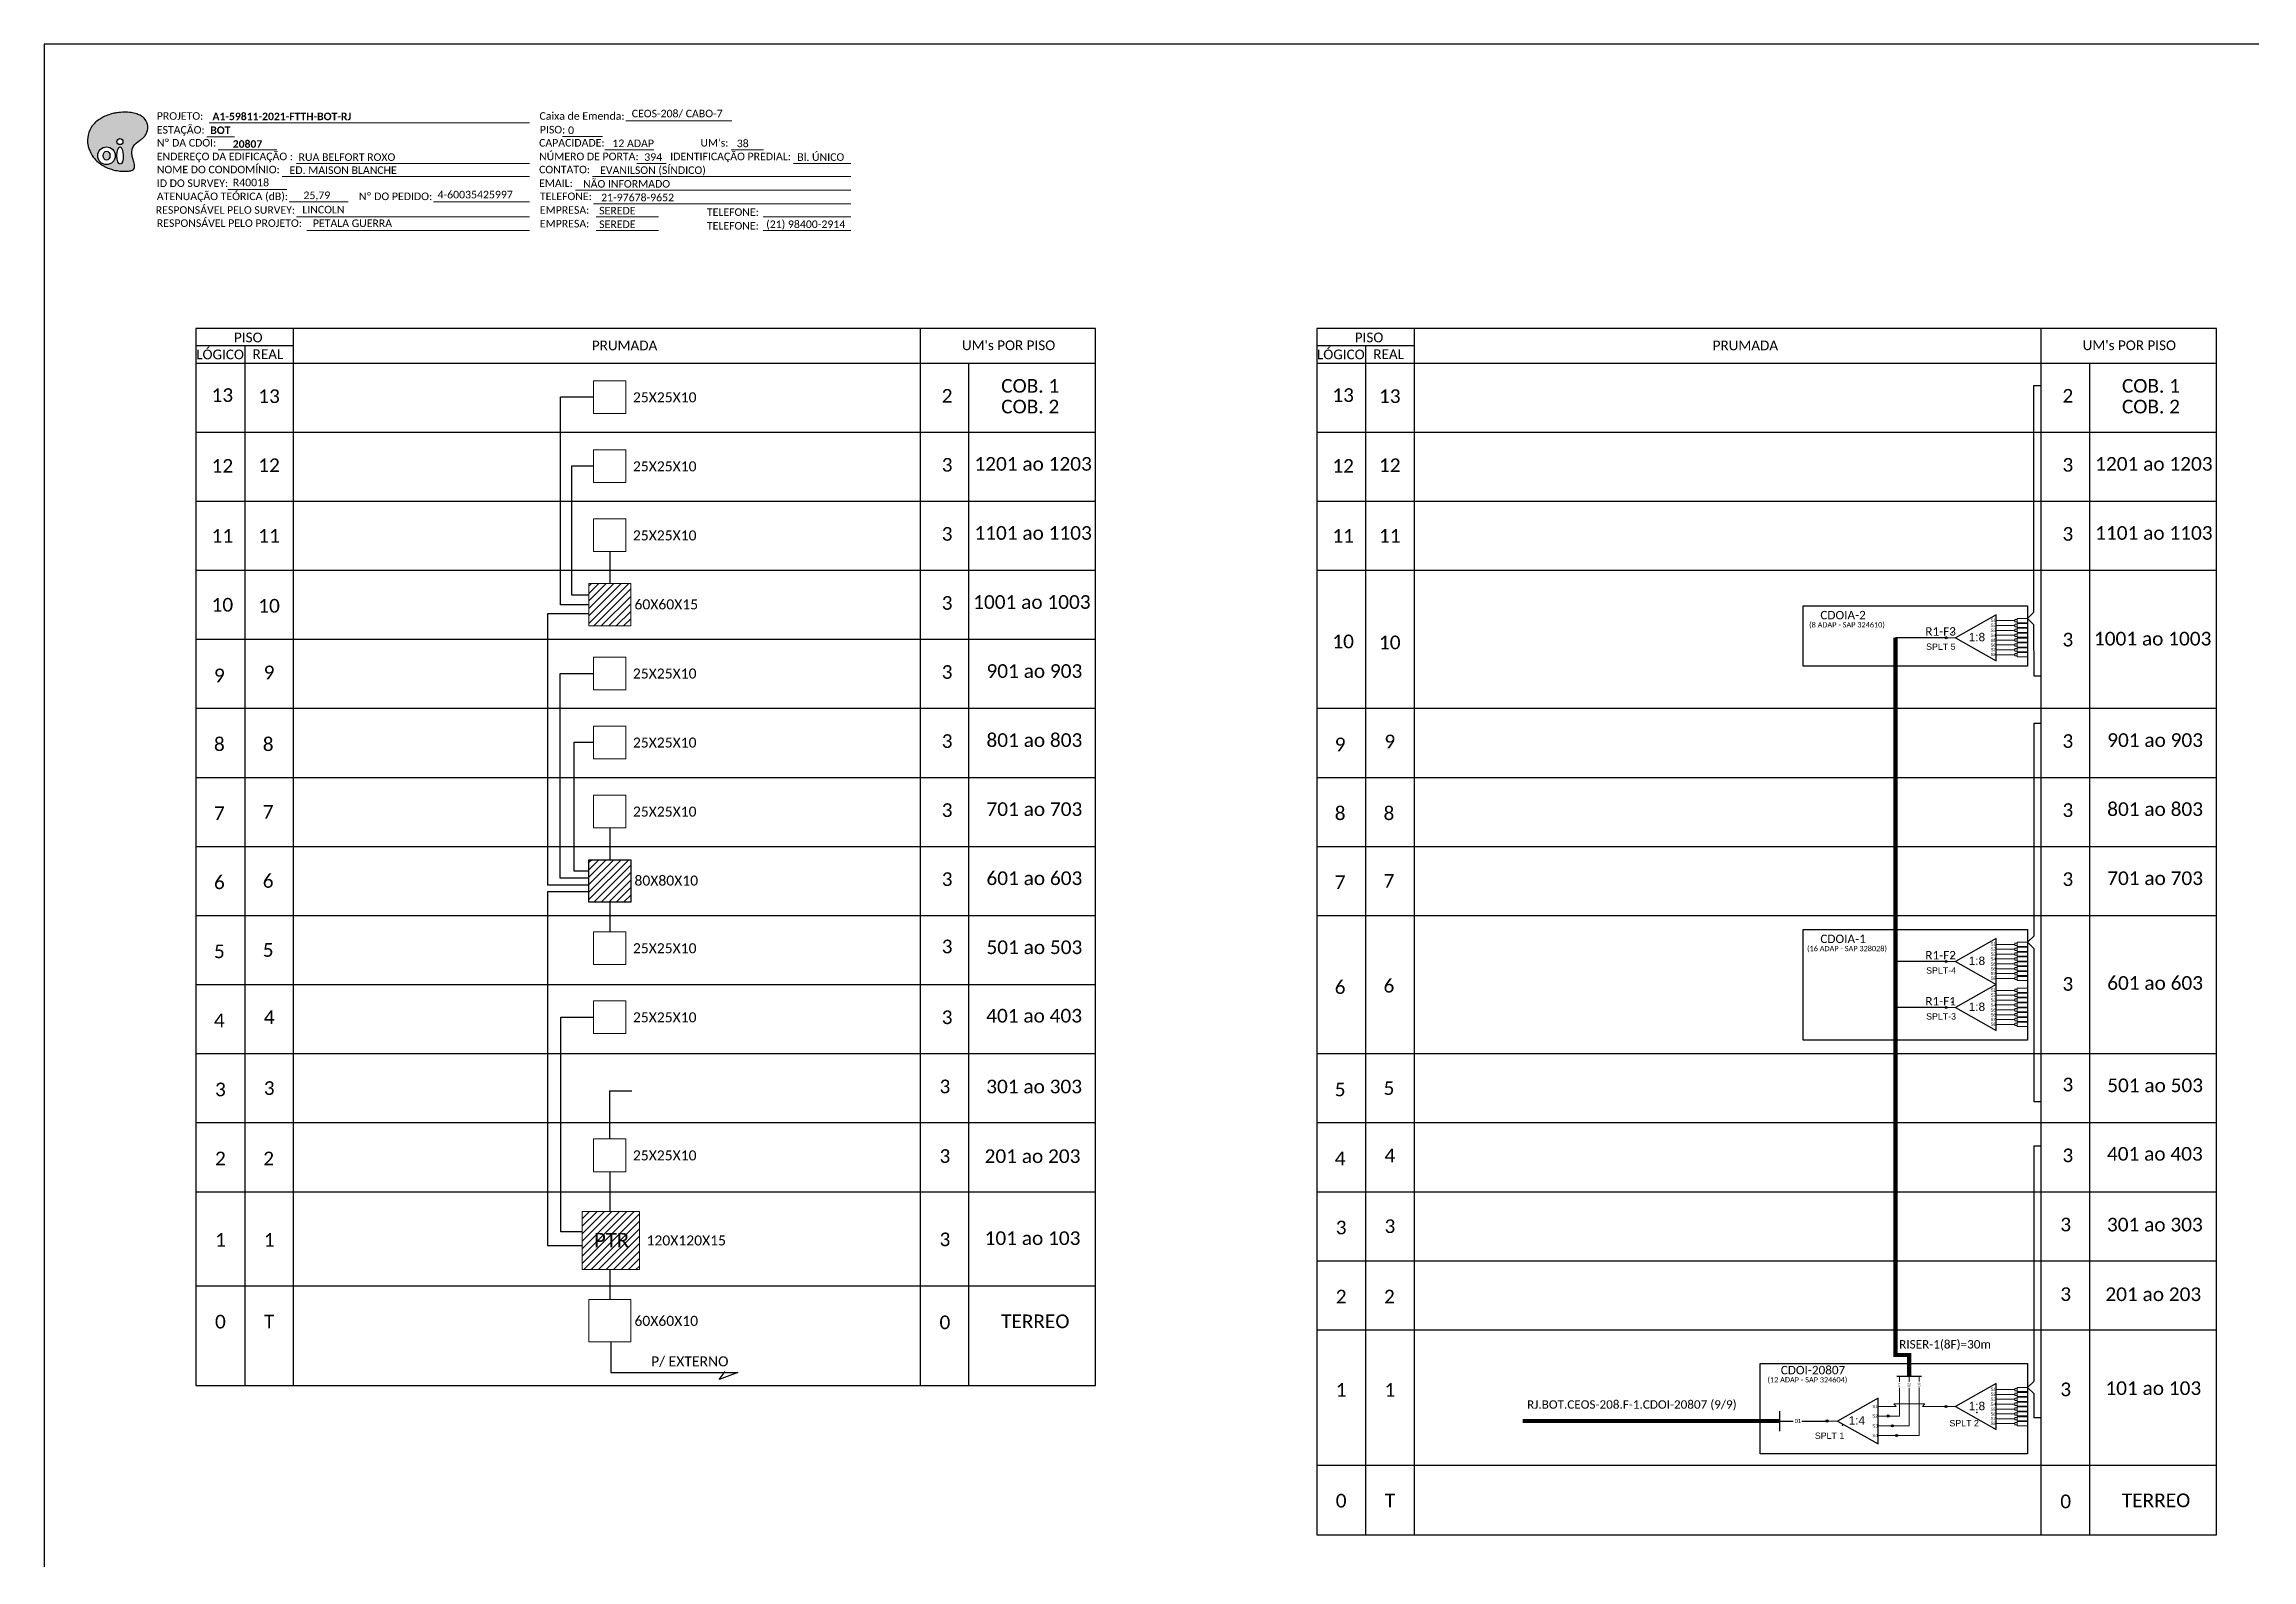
# Model space of a CAD drawing. Extents: x -4 to 837, y 1 to 595.
# Drawn here: x -4 to 520, y 236 to 595 of the extents above; entities that cross this region are included whole.
import ezdxf
from ezdxf.enums import TextEntityAlignment as Align

# ---------------------------------------------------------------- set-up
doc = ezdxf.new("R2010")
doc.units = 0
doc.styles.add('ARIAL', font='arial.ttf')
doc.styles.add('WMF-Calibri0', font='calibri.ttf')
doc.styles.add('WMF-Calibri1', font='calibrib.ttf')

# ---------------------------------------------------------------- blocks, each defined once
blk = doc.blocks.new('OI')
h = blk.add_hatch(color=40)
edge = h.paths.add_edge_path()
edge.add_spline(control_points=[(4.35, -0.67), (3.92, -0.99), (3.26, -1.5), (2.81, -2.59), (2.9, -3.5), (3.06, -4.27), (3.31, -4.85), (3.37, -5.39), (3.4, -5.88), (3.2, -6.4), (2.54, -6.61), (1.65, -6.63), (0.55, -6.67), (-0.56, -6.42), (-1.61, -6.14), (-2.77, -5.61), (-3.92, -4.77), (-4.89, -3.7), (-5.34, -2.65), (-5.6, -1.94), (-5.85, -0.96), (-5.71, 0.47), (-5.1, 2.02), (-4.14, 3.02), (-3.3, 3.61), (-2.37, 4.16), (-1.36, 4.44), (-0.56, 4.7), (0.79, 4.85), (2.24, 4.97), (3.79, 4.57), (4.67, 4.21), (5.44, 3.65), (5.76, 2.99), (6.03, 2.21), (6.01, 1.46), (5.72, 0.64), (5.31, 0.08), (4.88, -0.38), (4.51, -0.55), (4.35, -0.67)], knot_values=[0, 0, 0, 0, 1.60434, 2.417191, 3.427595, 4.282808, 4.776746, 5.304182, 5.888771, 6.258406, 6.858137, 7.79129, 8.986195, 10.124242, 11.187857, 12.242908, 13.953784, 15.414161, 16.515391, 17.349188, 17.675853, 19.552021, 21.515531, 22.568638, 23.63245, 24.621084, 25.782718, 26.745347, 27.142653, 29.870543, 31.004649, 31.921532, 32.709589, 33.801391, 34.042471, 35.192333, 35.971461, 36.628871, 37.254359, 37.836911, 37.836911, 37.836911, 37.836911], degree=3, periodic=0)
h.paths.add_polyline_path([(1.13, -0.87, -1), (-0.04, -0.87, -1)], flags=16)
edge = h.paths.add_edge_path(flags=16)
edge.add_ellipse((0.56, -3.59), major_axis=(-0.02, 1.71), ratio=0.361305, start_angle=0, end_angle=360)
h.paths.add_polyline_path([(-0.36, -3.62, -1), (-3.8, -3.62, -1)], flags=16)
edge = h.paths.add_edge_path(flags=0)
edge.add_ellipse((-2.08, -3.62), major_axis=(0, 0.885), ratio=0.758294, start_angle=0, end_angle=360)
at = {"color": 40}
for centre, radius in [((-2.08, -3.62), 1.72), ((0.54, -0.87), 0.587)]:
    blk.add_circle(centre, radius, dxfattribs=at)
blk.add_ellipse((-2.08, -3.62), major_axis=(0, 0.885), ratio=0.758294, start_param=-3.141592653589792, end_param=3.141592653589792, dxfattribs=at)
blk.add_ellipse((0.56, -3.59), major_axis=(-0.02, 1.71), ratio=0.361305, dxfattribs=at)
at = {"color": 40, "start_tangent": (-0.800898, -0.598801), "end_tangent": (-0.800898, -0.598801)}
blk.add_spline([(4.35, -0.67), (3.2, -1.78), (2.9, -2.54), (2.92, -3.55), (3.12, -4.38), (3.28, -4.85), (3.37, -5.37), (3.35, -5.95), (3.2, -6.29), (2.66, -6.55), (1.73, -6.63), (0.54, -6.62), (-0.58, -6.41), (-1.6, -6.11), (-2.56, -5.67), (-3.95, -4.67), (-4.89, -3.56), (-5.37, -2.56), (-5.64, -1.78), (-5.72, -1.46), (-5.63, 0.42), (-4.84, 2.22), (-4.13, 2.99), (-3.27, 3.62), (-2.4, 4.09), (-1.3, 4.47), (-0.37, 4.72), (0.02, 4.77), (2.75, 4.8), (3.85, 4.53), (4.69, 4.16), (5.31, 3.68), (5.85, 2.73), (5.93, 2.5), (5.94, 1.35), (5.67, 0.62), (5.29, 0.08), (4.84, -0.36), (4.35, -0.67)], degree=3, dxfattribs=at)
blk = doc.blocks.new('SPLT_1-8_SC-APC')
at = {"color": 1}
blk.add_lwpolyline([(-7.37, -2.1), (-17.04, -7.55), (-7.37, -13), (-7.37, -2.1)], dxfattribs=at)
at = {"color": 3, "lineweight": 0}
for points in [[(-2.99, -3.51), (-7.37, -3.51)], [(-7.37, -4.66), (-2.99, -4.66)], [(-2.41, -3.02), (-2.41, -4)], [(-2.41, -3.02), (0, -3.02)], [(-2.41, -4), (0, -4)], [(-2.41, -4.17), (-2.41, -5.16)], [(-2.41, -4.17), (0, -4.17)], [(-2.41, -5.16), (0, -5.16)], [(-7.37, -5.82), (-2.99, -5.82)], [(-7.37, -6.97), (-2.99, -6.97)], [(-7.37, -8.12), (-2.99, -8.12)], [(-7.37, -9.28), (-2.99, -9.28)], [(-7.37, -10.43), (-2.99, -10.43)], [(-2.41, -5.32), (-2.41, -6.31)], [(-2.41, -5.32), (0, -5.32)], [(-2.41, -6.31), (0, -6.31)], [(-2.41, -6.48), (-2.41, -7.46)], [(-2.41, -6.48), (0, -6.48)], [(-2.41, -7.46), (0, -7.46)], [(-2.41, -7.63), (-2.41, -8.62)], [(-2.41, -7.63), (0, -7.63)], [(-2.41, -8.62), (0, -8.62)], [(-2.41, -8.78), (-2.41, -9.77)], [(-2.41, -8.78), (0, -8.78)], [(-2.41, -9.77), (0, -9.77)], [(-2.41, -9.94), (-2.41, -10.92)], [(-2.41, -9.94), (0, -9.94)], [(-7.37, -11.58), (-2.99, -11.58)], [(-2.41, -10.92), (0, -10.92)], [(-2.41, -11.09), (-2.41, -12.08)], [(-2.41, -11.09), (0, -11.09)], [(-2.41, -12.08), (0, -12.08)]]:
    blk.add_lwpolyline(points, dxfattribs=at)
for points in [[(-2.99, -3.22), (-2.41, -3.22), (-2.41, -3.8), (-2.99, -3.8)], [(-2.99, -4.38), (-2.41, -4.38), (-2.41, -4.95), (-2.99, -4.95)], [(-2.99, -5.53), (-2.41, -5.53), (-2.41, -6.1), (-2.99, -6.1)], [(-2.99, -6.68), (-2.41, -6.68), (-2.41, -7.26), (-2.99, -7.26)], [(-2.99, -7.84), (-2.41, -7.84), (-2.41, -8.41), (-2.99, -8.41)], [(-2.99, -8.99), (-2.41, -8.99), (-2.41, -9.56), (-2.99, -9.56)], [(-2.99, -10.14), (-2.41, -10.14), (-2.41, -10.72), (-2.99, -10.72)], [(-2.99, -11.3), (-2.41, -11.3), (-2.41, -11.87), (-2.99, -11.87)]]:
    blk.add_lwpolyline(points, close=True, dxfattribs=at)
at = {"color": 1, "lineweight": 0}
blk.add_lwpolyline([(-17.04, -7.55), (-19.26, -7.55)], dxfattribs=at)
at = {"color": 1, "style": 'ARIAL'}
for s, height, p in [('S1', 0.75, (-8.74, -3.78)), ('S2', 0.75, (-8.74, -4.97)), ('1:8', 2, (-13.91, -8.4)), ('S3', 0.75, (-8.74, -6.18)), ('S4', 0.75, (-8.74, -7.36)), ('S5', 0.75, (-8.74, -8.57)), ('S6', 0.75, (-8.74, -9.69)), ('S7', 0.75, (-8.74, -10.78)), ('S8', 0.75, (-8.74, -11.9))]:
    blk.add_text(s, height=height, dxfattribs=at).set_placement(p)
blk = doc.blocks.new('SPLITTER_')
blk.add_point((0, 0))
at = {"style": 'ARIAL', "flags": 4}
blk.add_attdef('SPLT', (0, -3.26), '', height=1.5, dxfattribs=at)
blk = doc.blocks.new('SPLITTER FUTURO')
blk.add_point((0, 0))
at = {"style": 'ARIAL', "text_generation_flag": 6, "flags": 4}
for tag, p, height in [('SPLT', (-6.22, -4.1), 1.5), ('INSTAL.', (-6.25, -6.09), 1.25)]:
    blk.add_attdef(tag, p, '', height=height, rotation=180, dxfattribs=at)

msp = doc.modelspace()

# ---------------------------------------------------------------- hatches: boundary and pattern name
h = msp.add_hatch()
h.set_pattern_fill('ANSI31', color=1, scale=10, style=0)
h.set_pattern_definition([(45, (-492.7626, 69.6402), (-0.8838835, 0.8838835), [])])
h.paths.add_polyline_path([(135.25, 467.36), (125.34, 467.36), (125.34, 457.32), (135.25, 457.32)])
h.paths.add_polyline_path([(130.74, 457.96), (130.74, 463.11)], flags=16)
h = msp.add_hatch(color=3)
h.dxf.hatch_style = 1
edge = h.paths.add_edge_path()
edge.add_arc((447.16, 454.53), 0.242, 0, 360)
h = msp.add_hatch()
h.set_pattern_fill('ANSI31', color=1, scale=10, style=0)
h.set_pattern_definition([(45, (-492.7626, 4.1527), (-0.8838835, 0.8838835), [])])
h.paths.add_polyline_path([(135.25, 401.87), (125.34, 401.87), (125.34, 391.83), (135.25, 391.83)])
h.paths.add_polyline_path([(130.74, 392.47), (130.74, 397.62)], flags=16)
h = msp.add_hatch(color=3)
h.dxf.hatch_style = 1
edge = h.paths.add_edge_path()
edge.add_arc((447.16, 377.77), 0.242, 0, 360)
h = msp.add_hatch(color=3)
h.dxf.hatch_style = 1
edge = h.paths.add_edge_path()
edge.add_arc((447.16, 366.87), 0.242, 0, 360)
h = msp.add_hatch()
h.set_pattern_fill('ANSI31', color=1, scale=10, style=0)
h.set_pattern_definition([(45, (-487.8933, -79.2226), (-0.8838835, 0.8838835), [])])
h.paths.add_polyline_path([(123.73, 304.74), (137.3, 304.74), (137.3, 318.5), (123.73, 318.5)])
h.paths.add_polyline_path([(125.73, 309.09), (135.81, 309.09), (135.81, 314.24), (125.73, 314.24)], flags=24)
h = msp.add_hatch(color=3)
h.dxf.hatch_style = 1
edge = h.paths.add_edge_path()
edge.add_arc((447.13, 272.23), 0.256, 0, 360)
h = msp.add_hatch(color=3)
h.dxf.hatch_style = 1
edge = h.paths.add_edge_path()
edge.add_arc((418.88, 268.8), 0.256, 0, 360)
h = msp.add_hatch(color=3)
h.dxf.hatch_style = 1
edge = h.paths.add_edge_path()
edge.add_arc((433.42, 269.99), 0.256, 0, 360)
h = msp.add_hatch(color=3)
h.dxf.hatch_style = 1
edge = h.paths.add_edge_path()
edge.add_arc((434.4, 267.66), 0.256, 0, 360)
h = msp.add_hatch(color=3)
h.dxf.hatch_style = 1
edge = h.paths.add_edge_path()
edge.add_arc((435.4, 265.36), 0.256, 0, 360)

# ---------------------------------------------------------------- linework, layer by layer
for p, q in [((837.17, 595.26), (-3.83, 595.26)), ((-3.83, 595.26), (-3.83, 1.26))]:
    msp.add_line(p, q)
at = {"color": 5}
for p, q in [((447.16, 454.53), (435.13, 454.53)), ((447.16, 377.77), (435.13, 377.77)), ((447.16, 366.87), (435.13, 366.87))]:
    msp.add_line(p, q, dxfattribs=at)
at = {"color": 3}
for p, q in [((130.29, 327.92), (130.29, 318.5)), ((130.29, 304.74), (130.29, 297.65))]:
    msp.add_line(p, q, dxfattribs=at)
at = {"color": 7, "lineweight": 0}
for points in [[(35.28, 576.58), (111.25, 576.58)], [(134.09, 577.07), (159.22, 577.07)], [(34.76, 573.3), (41.31, 573.3)], [(119.05, 573.34), (128.53, 573.34)], [(37.42, 570.23), (51.37, 570.23)], [(55.99, 566.99), (111.25, 566.99)], [(129.1, 570.23), (140.71, 570.23)], [(136.68, 566.99), (143.62, 566.99)], [(159.04, 570.23), (166.7, 570.23)], [(173.85, 566.99), (187.41, 566.99)], [(39.74, 560.82), (53.69, 560.82)], [(52.58, 563.88), (111.25, 563.88)], [(122.17, 560.64), (187.44, 560.64)], [(126.21, 563.88), (187.44, 563.88)], [(54.28, 557.85), (68.22, 557.85)], [(88.51, 557.85), (111.27, 557.85)], [(126.46, 557.41), (187.44, 557.41)], [(55.99, 554.29), (111.25, 554.29)], [(58.48, 551.06), (111.25, 551.06)], [(127.07, 554.29), (141.86, 554.29)], [(127.07, 551.06), (141.86, 551.06)], [(166.67, 554.29), (187.44, 554.29)], [(166.67, 551.06), (187.44, 551.06)], [(431.03, 272.23), (435.28, 272.23)], [(435.28, 272.23), (434.72, 272.85), (438.41, 272.85)], [(441.54, 272.23), (442.09, 272.85), (438.41, 272.85)], [(441.54, 272.23), (446.87, 272.23)], [(431.03, 269.99), (433.42, 269.99)], [(431.03, 267.66), (434.4, 267.66)], [(431.03, 265.36), (435.4, 265.36)]]:
    msp.add_lwpolyline(points, dxfattribs=at)
at = {"color": 0}
for points in [[(245.48, 527.87), (32.17, 527.87)], [(55.31, 523.76), (32.17, 523.76)], [(511.23, 527.87), (297.92, 527.87)], [(321.06, 523.76), (297.92, 523.76)]]:
    msp.add_lwpolyline(points, dxfattribs=at)
for points in [[(32.17, 527.87), (32.17, 277.21), (245.48, 277.21), (245.48, 527.87)], [(43.74, 523.76), (43.74, 277.21)], [(55.31, 277.21), (55.31, 527.87)], [(203.89, 527.87), (203.89, 277.21)], [(297.92, 527.87), (297.92, 241.82), (511.23, 241.82), (511.23, 527.87)], [(309.49, 523.76), (309.49, 241.82)], [(321.06, 241.82), (321.06, 527.87)], [(469.64, 527.87), (469.64, 241.82)], [(32.17, 519.65), (245.48, 519.65)], [(215.46, 277.21), (215.46, 519.65)], [(297.92, 519.65), (511.23, 519.65)], [(481.21, 241.82), (481.21, 519.65)], [(32.17, 503.27), (245.48, 503.27)], [(297.92, 503.27), (511.23, 503.27)], [(32.17, 486.9), (245.48, 486.9)], [(297.92, 486.9), (511.23, 486.9)], [(32.17, 470.53), (245.48, 470.53)], [(297.92, 470.53), (511.23, 470.53)], [(32.17, 454.16), (245.48, 454.16)], [(32.17, 437.79), (245.48, 437.79)], [(297.92, 437.79), (511.23, 437.79)], [(32.17, 421.42), (245.48, 421.42)], [(297.92, 421.42), (511.23, 421.42)], [(32.17, 405.04), (245.48, 405.04)], [(297.92, 405.04), (511.23, 405.04)], [(32.17, 388.67), (245.48, 388.67)], [(297.92, 388.67), (511.23, 388.67)], [(32.17, 372.3), (245.48, 372.3)], [(32.17, 355.93), (245.48, 355.93)], [(297.92, 355.93), (511.23, 355.93)], [(32.17, 339.56), (245.48, 339.56)], [(297.92, 339.56), (511.23, 339.56)], [(32.17, 323.18), (245.48, 323.18)], [(297.92, 323.18), (511.23, 323.18)], [(297.92, 306.81), (511.23, 306.81)], [(32.17, 300.82), (245.48, 300.82)], [(297.92, 290.44), (511.23, 290.44)], [(297.92, 258.37), (511.23, 258.37)]]:
    msp.add_lwpolyline(points)
at = {"lineweight": 0}
for points in [[(134.13, 515.44), (126.46, 515.44), (126.46, 507.67), (134.13, 507.67)], [(134.13, 499.07), (126.46, 499.07), (126.46, 491.3), (134.13, 491.3)], [(134.13, 482.69), (126.46, 482.69), (126.46, 474.93), (134.13, 474.93)], [(135.25, 467.36), (125.34, 467.36), (125.34, 457.32), (135.25, 457.32)], [(134.13, 449.95), (126.46, 449.95), (126.46, 442.18), (134.13, 442.18)], [(134.13, 433.58), (126.46, 433.58), (126.46, 425.81), (134.13, 425.81)], [(134.13, 417.21), (126.46, 417.21), (126.46, 409.44), (134.13, 409.44)], [(135.25, 401.87), (125.34, 401.87), (125.34, 391.83), (135.25, 391.83)], [(134.12, 384.81), (126.46, 384.81), (126.46, 377.04), (134.12, 377.04)], [(134.12, 368.43), (126.46, 368.43), (126.46, 360.67), (134.12, 360.67)], [(134.12, 335.69), (126.46, 335.69), (126.46, 327.92), (134.12, 327.92)]]:
    msp.add_lwpolyline(points, close=True, dxfattribs=at)
at = {"color": 3}
for points in [[(469.64, 445.41), (467.99, 445.41), (467.98, 457.55), (466.42, 459.06), (467.98, 460.57), (467.98, 514.36), (469.64, 514.36)], [(125.34, 462.34), (118.6, 462.34), (118.6, 511.63), (126.46, 511.63)], [(126.46, 495.18), (121.17, 495.18), (121.17, 464.66), (125.34, 464.66)], [(130.29, 474.93), (130.29, 467.36)], [(125.34, 460.15), (115.49, 460.15), (115.49, 395.95), (125.34, 395.95)], [(125.34, 397.52), (118.51, 397.52), (118.51, 446.07), (126.46, 446.07)], [(125.34, 399.18), (121.85, 399.18), (121.85, 429.74), (126.46, 429.74)], [(469.64, 344.5), (467.99, 344.5), (467.99, 380.79), (466.42, 382.3), (467.99, 383.81), (467.99, 434.29), (469.64, 434.29)], [(130.29, 409.44), (130.29, 401.87)], [(125.34, 394.29), (115.49, 394.29), (115.49, 310.38), (123.73, 310.38)], [(130.29, 391.83), (130.29, 384.81)], [(123.73, 313.65), (123.73, 313.65), (118.65, 313.65), (118.65, 364.55), (126.46, 364.55)], [(130.29, 335.69), (130.29, 347.08), (135.48, 347.08)], [(469.64, 269.59), (467.99, 269.59), (467.99, 275.25), (466.42, 276.76), (467.99, 278.26), (467.99, 334.02), (469.64, 334.02)], [(407.72, 268.8), (410.88, 268.8)], [(412.96, 268.8), (418.88, 268.8)]]:
    msp.add_lwpolyline(points, dxfattribs=at)
at = {"color": 1, "lineweight": 0}
for points in [[(135.25, 457.32), (125.34, 457.32), (125.34, 467.36), (135.25, 467.36)], [(123.73, 318.5), (137.3, 318.5), (137.3, 304.74), (123.73, 304.74)]]:
    msp.add_lwpolyline(points, close=True, dxfattribs=at)
at = {"color": 1}
for points in [[(413.29, 462.08), (466.42, 462.08), (466.42, 447.76), (413.29, 447.76)], [(135.25, 391.83), (125.34, 391.83), (125.34, 401.87), (135.25, 401.87)], [(413.29, 385.32), (466.42, 385.32), (466.42, 359.14), (413.29, 359.14)], [(403.09, 282.47), (466.42, 282.47), (466.42, 261.05), (403.09, 261.05)]]:
    msp.add_lwpolyline(points, close=True, dxfattribs=at)
at = {"color": 5, "const_width": 1}
msp.add_lwpolyline([(435.13, 454.53), (435.13, 284.46), (438.41, 284.46), (438.41, 279.43)], dxfattribs=at)
at = {"color": 7, "lineweight": 0}
msp.add_lwpolyline([(135.25, 297.65), (125.34, 297.65), (125.34, 287.61), (135.25, 287.61)], close=True, dxfattribs=at)
at = {"color": 1}
for points in [[(130.51, 287.61), (130.51, 280.27), (160.65, 280.27)], [(156.24, 278.68), (157.64, 280.51)], [(160.65, 280.27), (156.24, 278.68)], [(431.03, 274.25), (421.36, 268.8), (431.03, 263.36), (431.03, 274.25)], [(407.72, 266.4), (407.72, 271.11)]]:
    msp.add_lwpolyline(points, dxfattribs=at)
at = {"color": 5}
msp.add_lwpolyline([(435.5, 279.43), (441.32, 279.43)], dxfattribs=at)
at = {"color": 5, "lineweight": 0}
for points in [[(436.09, 279.4), (436.09, 278.08)], [(438.41, 279.43), (438.41, 278.11)], [(440.72, 279.43), (440.72, 278.14)], [(433.66, 269.94), (436.09, 269.94), (436.09, 276.66)], [(435.64, 265.36), (440.72, 265.36), (440.72, 276.72)], [(438.41, 276.69), (438.41, 267.62)], [(434.64, 267.62), (438.41, 267.62)]]:
    msp.add_lwpolyline(points, dxfattribs=at)
at = {"color": 1, "const_width": 1}
msp.add_lwpolyline([(346.74, 268.8), (407.72, 268.8)], dxfattribs=at)
at = {"color": 1, "lineweight": 0}
msp.add_lwpolyline([(421.36, 268.8), (419.14, 268.8)], dxfattribs=at)
at = {"color": 3}
for centre, radius in [((447.16, 454.53), 0.242), ((447.16, 377.77), 0.242), ((447.16, 366.87), 0.242), ((447.13, 272.23), 0.256), ((418.88, 268.8), 0.256), ((433.42, 269.99), 0.256), ((434.4, 267.66), 0.256), ((435.4, 265.36), 0.256)]:
    msp.add_circle(centre, radius, dxfattribs=at)

# ---------------------------------------------------------------- block references
at = {"color": 7, "xscale": 1.213923925163967, "yscale": 1.213923925163967, "zscale": 1.213923925163967, "rotation": 0.1532896023949059}
msp.add_blockref('OI', (13.47, 573.2), dxfattribs=at)
ref = msp.add_blockref('SPLITTER FUTURO', (448.62, 455.75))
ref.add_attrib('SPLT', 'SPLT 5', (442.4, 451.65), dxfattribs={"height": 1.5, "rotation": 180, "style": 'ARIAL', "text_generation_flag": 6})
at = {"color": 3}
for p in [(466.42, 462.08), (466.42, 385.32), (466.42, 374.42), (466.42, 279.77)]:
    msp.add_blockref('SPLT_1-8_SC-APC', p, dxfattribs=at)
ref = msp.add_blockref('SPLITTER FUTURO', (448.62, 378.99))
ref.add_attrib('SPLT', 'SPLT-4', (442.4, 374.89), dxfattribs={"height": 1.5, "rotation": 180, "style": 'ARIAL', "text_generation_flag": 6})
ref = msp.add_blockref('SPLITTER FUTURO', (448.62, 368.09))
ref.add_attrib('SPLT', 'SPLT-3', (442.4, 363.99), dxfattribs={"height": 1.5, "rotation": 180, "style": 'ARIAL', "text_generation_flag": 6})
ref = msp.add_blockref('SPLITTER_', (422.55, 267.84), dxfattribs=dict(xscale=-1))
ref.add_attrib('SPLT', 'SPLT 1', (416.01, 264.57), dxfattribs={"height": 1.5, "style": 'ARIAL'})
ref = msp.add_blockref('SPLITTER_', (454.46, 270.8), dxfattribs=dict(xscale=-1))
ref.add_attrib('SPLT', 'SPLT 2', (447.93, 267.54), dxfattribs={"height": 1.5, "style": 'ARIAL'})

# ---------------------------------------------------------------- texts
at = {"color": 7, "lineweight": 0, "style": 'WMF-Calibri0'}
for s, height, p in [('PROJETO:', 1.793, (22.88, 577.33)), ('ESTAÇÃO:', 1.793, (22.88, 574.05)), ('Caixa de Emenda:', 1.7927, (113.63, 577.33)), ('PISO:', 1.793, (113.7, 574.09)), ('Nº DA CDOI:', 1.7927, (22.88, 570.98)), ('CAPACIDADE:', 1.7927, (113.52, 570.98)), ("UM's:", 1.793, (151.77, 570.98)), ('ENDEREÇO DA EDIFICAÇÃO :', 1.7927, (22.88, 567.74)), ('NOME DO CONDOMÍNIO:', 1.7927, (22.88, 564.63)), ('CONTATO:', 1.793, (113.52, 564.63)), ('NÚMERO DE PORTA:', 1.7927, (113.52, 567.74)), ('IDENTIFICAÇÃO PREDIAL:', 1.7927, (144.61, 567.74)), ('ATENUAÇÃO TEÓRICA (dB):', 1.7927, (22.88, 558.28)), ('ID DO SURVEY:', 1.7927, (22.88, 561.39)), ('Nº DO PEDIDO:', 1.7927, (70.8, 558.28)), ('EMAIL:', 1.793, (113.52, 561.39)), ('RESPONSÁVEL PELO SURVEY:', 1.7927, (22.63, 555.04)), ('TELEFONE:', 1.793, (113.71, 558.28)), ('EMPRESA:', 1.793, (113.71, 555.04)), ('TELEFONE:', 1.793, (153.31, 554.54)), ('RESPONSÁVEL PELO PROJETO:', 1.7927, (22.88, 551.93)), ('EMPRESA:', 1.793, (113.71, 551.8)), ('TELEFONE:', 1.793, (153.31, 551.3))]:
    msp.add_text(s, height=height, dxfattribs=at).set_placement(p)
at = {"color": 7}
for s, height, style, p in [('A1-59811-2021-FTTH-BOT-RJ', 1.7927, 'WMF-Calibri1', (36.07, 577.23)), ('CEOS-208/ CABO-7', 1.7927, 'WMF-Calibri0', (135.49, 577.91)), ('BOT', 1.793, 'WMF-Calibri1', (35.56, 573.95)), ('0', 1.79, 'WMF-Calibri0', (120.4, 573.94)), (' 12 ADAP', 1.793, 'WMF-Calibri0', (130.27, 570.85)), ('38', 1.793, 'WMF-Calibri0', (160.39, 570.83)), ('ED. MAISON BLANCHE', 1.7927, 'WMF-Calibri0', (54.36, 564.48)), ('RUA BELFORT ROXO', 1.7927, 'WMF-Calibri0', (56.5, 567.58)), ('EVANILSON (SÍNDICO)', 1.7927, 'WMF-Calibri0', (127.99, 564.48)), ('394', 1.793, 'WMF-Calibri0', (138.46, 567.59)), ('Bl. ÚNICO', 1.793, 'WMF-Calibri0', (174.74, 567.59)), ('R40018', 1.793, 'WMF-Calibri0', (40.9, 561.56)), ('25,79', 1.793, 'WMF-Calibri0', (57.65, 558.52)), ('4-60035425997', 1.7927, 'WMF-Calibri0', (89.45, 558.69)), ('NÃO INFORMADO', 1.7927, 'WMF-Calibri0', (123.95, 561.24)), ('LINCOLN', 1.793, 'WMF-Calibri0', (57.39, 555.13)), ('SEREDE', 1.793, 'WMF-Calibri0', (127.77, 554.89)), ('21-97678-9652', 1.7927, 'WMF-Calibri0', (128.24, 558.01)), ('PETALA GUERRA', 1.7927, 'WMF-Calibri0', (59.88, 551.9)), ('SEREDE', 1.793, 'WMF-Calibri0', (127.77, 551.66)), ('(21) 98400-2914', 1.7927, 'WMF-Calibri0', (167.37, 551.66)), ('COB. 1', 3.24, 'WMF-Calibri0', (223.1, 512.62)), ('COB. 1', 3.24, 'WMF-Calibri0', (488.84, 512.62)), ('25X25X10', 2.373, 'WMF-Calibri0', (135.77, 510.34)), ('COB. 2', 3.24, 'WMF-Calibri0', (223.1, 507.71)), ('COB. 2', 3.24, 'WMF-Calibri0', (488.84, 507.71)), ('1201 ao 1203', 3.24, 'WMF-Calibri0', (216.74, 494.12)), ('1201 ao 1203', 3.24, 'WMF-Calibri0', (482.49, 494.12)), ('25X25X10', 2.373, 'WMF-Calibri0', (135.77, 493.97)), ('25X25X10', 2.373, 'WMF-Calibri0', (135.77, 477.59)), ('1101 ao 1103', 3.24, 'WMF-Calibri0', (216.74, 477.74)), ('1101 ao 1103', 3.24, 'WMF-Calibri0', (482.49, 477.74)), ('60X60X15', 2.373, 'WMF-Calibri0', (136.14, 461.24)), ('1001 ao 1003', 3.24, 'WMF-Calibri0', (216.45, 461.37)), ('1001 ao 1003', 3.24, 'WMF-Calibri0', (482.2, 452.68)), ('25X25X10', 2.373, 'WMF-Calibri0', (135.77, 444.85)), ('901 ao 903', 3.24, 'WMF-Calibri0', (219.6, 445)), ('25X25X10', 2.373, 'WMF-Calibri0', (135.77, 428.48)), ('801 ao 803', 3.24, 'WMF-Calibri0', (219.6, 428.63)), ('901 ao 903', 3.24, 'WMF-Calibri0', (485.34, 428.63)), ('25X25X10', 2.373, 'WMF-Calibri0', (135.77, 412.11)), ('701 ao 703', 3.24, 'WMF-Calibri0', (219.6, 412.26)), ('801 ao 803', 3.24, 'WMF-Calibri0', (485.34, 412.26)), ('80X80X10', 2.373, 'WMF-Calibri0', (136.14, 395.76)), ('601 ao 603', 3.24, 'WMF-Calibri0', (219.6, 395.88)), ('701 ao 703', 3.24, 'WMF-Calibri0', (485.34, 395.88)), ('501 ao 503', 3.24, 'WMF-Calibri0', (219.6, 379.51)), ('25X25X10', 2.373, 'WMF-Calibri0', (135.77, 379.71)), ('601 ao 603', 3.24, 'WMF-Calibri0', (485.34, 371.04)), ('401 ao 403', 3.24, 'WMF-Calibri0', (219.54, 363.28)), ('25X25X10', 2.373, 'WMF-Calibri0', (135.77, 363.33)), ('301 ao 303', 3.24, 'WMF-Calibri0', (219.54, 346.49)), ('501 ao 503', 3.24, 'WMF-Calibri0', (485.34, 346.77)), ('25X25X10', 2.373, 'WMF-Calibri0', (135.77, 330.59)), ('201 ao 203', 3.24, 'WMF-Calibri0', (219.16, 329.98)), ('401 ao 403', 3.24, 'WMF-Calibri0', (485.28, 330.53)), ('301 ao 303', 3.24, 'WMF-Calibri0', (485.28, 313.75)), ('PTR', 3.433, 'WMF-Calibri0', (126.59, 309.97)), ('120X120X15', 2.373, 'WMF-Calibri0', (139, 310.43)), ('101 ao 103', 3.24, 'WMF-Calibri0', (219.16, 310.54)), ('201 ao 203', 3.24, 'WMF-Calibri0', (484.91, 297.24)), ('60X60X10', 2.373, 'WMF-Calibri0', (136.14, 291.36)), ('TERREO', 3.24, 'WMF-Calibri0', (223.06, 290.82)), ('P/ EXTERNO', 2.373, 'WMF-Calibri0', (140.07, 281.76)), ('101 ao 103', 3.24, 'WMF-Calibri0', (484.91, 274.97)), ('TERREO', 3.24, 'WMF-Calibri0', (488.81, 248.37))]:
    msp.add_text(s, height=height, dxfattribs=dict(at, style=style)).set_placement(p)
at = {"color": 7, "style": 'WMF-Calibri1'}
msp.add_text('20807', height=1.793, dxfattribs=at).set_placement((44.39, 570.69), align=Align.CENTER)
at = {"color": 0, "style": 'WMF-Calibri0'}
for s, p in [('  LÓGICO', (30.59, 520.54)), ('     PISO', (37.13, 524.57)), ('PRUMADA', (126.04, 522.68)), ("UM's POR PISO", (213.78, 522.71)), ('  LÓGICO', (296.33, 520.54)), ('     PISO', (302.88, 524.57)), ('PRUMADA', (391.79, 522.68)), ("UM's POR PISO", (479.53, 522.71)), ('    REAL', (42.35, 520.59)), ('    REAL', (308.09, 520.59))]:
    msp.add_text(s, height=2.3, dxfattribs=at).set_placement(p)
at = {"color": 7, "style": 'WMF-Calibri0'}
for s, p in [('13', (38.42, 512.05)), ('13', (49.49, 511.79)), ('13', (304.17, 512.05)), ('13', (315.23, 511.79)), ('12', (38.42, 495.26)), ('12', (49.49, 495.41)), ('12', (304.17, 495.26)), ('12', (315.23, 495.41)), ('11', (38.42, 478.67)), ('11', (49.49, 478.69)), ('11', (304.17, 478.67)), ('11', (315.23, 478.69)), ('10', (38.42, 462.34)), ('10', (49.49, 462.1)), ('10', (304.17, 453.65)), ('10', (315.23, 453.41)), ('9', (49.49, 446.29)), ('9', (315.23, 429.92))]:
    msp.add_text(s, height=3.24, dxfattribs=at).set_placement(p, align=Align.MIDDLE_CENTER)
at = {"color": 1}
for s, height, style, p in [('CDOIA-2', 2, 'WMF-Calibri0', (417.33, 458.88)), ('CDOIA-1', 2, 'WMF-Calibri0', (417.33, 382.12)), ('CDOI-20807', 2, 'WMF-Calibri0', (407.94, 279.87)), ('S1', 0.75, 'ARIAL', (429.66, 271.87)), ('1:4', 2, 'ARIAL', (424.04, 267.95)), ('S2', 0.75, 'ARIAL', (429.66, 269.62)), ('S3', 0.75, 'ARIAL', (429.66, 267.26)), ('S4', 0.75, 'ARIAL', (429.66, 265))]:
    msp.add_text(s, height=height, dxfattribs=dict(at, style=style)).set_placement(p)
at = {"color": 1, "style": 'WMF-Calibri0'}
for s, p in [('(8 ADAP - SAP 324610)', (423.64, 456.96)), ('(16 ADAP - SAP 328028)', (423.64, 380.2)), ('(12 ADAP - SAP 324604)', (414.25, 277.95))]:
    msp.add_text(s, height=1.25, dxfattribs=at).set_placement(p, align=Align.CENTER)
at = {"color": 5, "style": 'WMF-Calibri0'}
for s, p in [('R1-F3', (442.22, 455.01)), ('R1-F2', (442.23, 378.25)), ('R1-F1', (442.23, 367.35)), ('RISER-1(8F)=30m', (436.01, 285.99))]:
    msp.add_text(s, height=2, dxfattribs=at).set_placement(p)
at = {"style": 'ARIAL'}
for s, p in [('01', (436.01, 277.34)), ('02', (438.33, 277.37)), ('03', (440.75, 277.43))]:
    msp.add_text(s, height=0.617, rotation=90, dxfattribs=at).set_placement(p, align=Align.MIDDLE_CENTER)
at = {"color": 1, "style": 'WMF-Calibri0'}
msp.add_text('RJ.BOT.CEOS-208.F-1.CDOI-20807 (9/9)', height=2, dxfattribs=at).set_placement((372.63, 272.72, 3.73), align=Align.MIDDLE_CENTER)
at = {"style": 'ARIAL'}
msp.add_text('01', height=1, dxfattribs=at).set_placement((412.01, 268.8), align=Align.MIDDLE_CENTER)
at = {"color": 7, "style": 'WMF-Calibri0'}
for tag, flags, p in [('2', 4, (210.27, 511.88)), ('2', 4, (476.01, 511.88)), ('3', 4, (210.27, 495.51)), ('3', 4, (476.01, 495.51)), ('3', 4, (210.27, 479.14)), ('3', 4, (476.01, 479.14)), ('3', 4, (210.27, 462.77)), ('3', 4, (476.01, 454.07)), ('9', 4, (37.71, 445.58)), ('3', 4, (210.27, 446.39)), ('8', 4, (37.71, 429.28)), ('8', 4, (49.28, 429.28)), ('3', 4, (210.27, 430.02)), ('9', 4, (303.46, 429.21)), ('3', 4, (476.01, 430.02)), ('7', 4, (37.71, 412.91)), ('7', 4, (49.28, 413.23)), ('3', 4, (210.27, 413.65)), ('8', 4, (303.46, 412.91)), ('8', 4, (315.03, 412.91)), ('3', 4, (476.01, 413.65)), ('6', 4, (37.71, 396.54)), ('6', 4, (49.28, 396.86)), ('3', 4, (210.27, 397.28)), ('7', 4, (303.46, 396.54)), ('7', 4, (315.03, 396.86)), ('3', 4, (476.01, 397.28)), ('3', 4, (210.27, 381.32)), ('5', 4, (37.71, 380.16)), ('5', 4, (49.28, 380.49)), ('6', 4, (303.46, 371.69)), ('6', 4, (315.03, 372.01)), ('3', 4, (476.01, 372.43)), ('4', 4, (37.71, 363.79)), ('4', 4, (49.53, 364.53)), ('3', 4, (210.27, 364.53)), ('3', 4, (37.96, 347.42)), ('3', 4, (49.53, 347.74)), ('3', 4, (209.75, 348.13)), ('5', 4, (303.46, 347.42)), ('5', 4, (315.03, 347.74)), ('3', 4, (476.01, 348.58)), ('2', 4, (37.96, 331.05)), ('2', 4, (49.4, 331.05)), ('3', 4, (209.75, 331.62)), ('4', 4, (303.46, 331.05)), ('4', 4, (315.27, 331.78)), ('3', 4, (476.01, 331.79)), ('3', 4, (303.7, 314.68)), ('3', 4, (315.27, 315)), ('3', 4, (475.5, 315.39)), ('1', 4, (37.96, 311.75)), ('1', 4, (49.53, 311.75)), ('3', 4, (209.75, 311.87)), ('2', 4, (303.7, 298.3)), ('2', 4, (315.14, 298.3)), ('3', 4, (475.5, 298.88)), ('0', 4, (37.96, 292.36)), ('T', 12, (49.53, 292.4)), ('0', 4, (209.75, 292.2)), ('1', 4, (303.7, 276.18)), ('1', 4, (315.27, 276.18)), ('3', 4, (475.5, 276.3)), ('0', 4, (303.7, 249.91)), ('T', 12, (315.27, 249.95)), ('0', 4, (475.5, 249.75))]:
    msp.add_attdef(tag, text='XX', height=3.24, dxfattribs=dict(at, flags=flags)).set_placement(p, align=Align.MIDDLE_CENTER)

doc.saveas('drawing.dxf')
